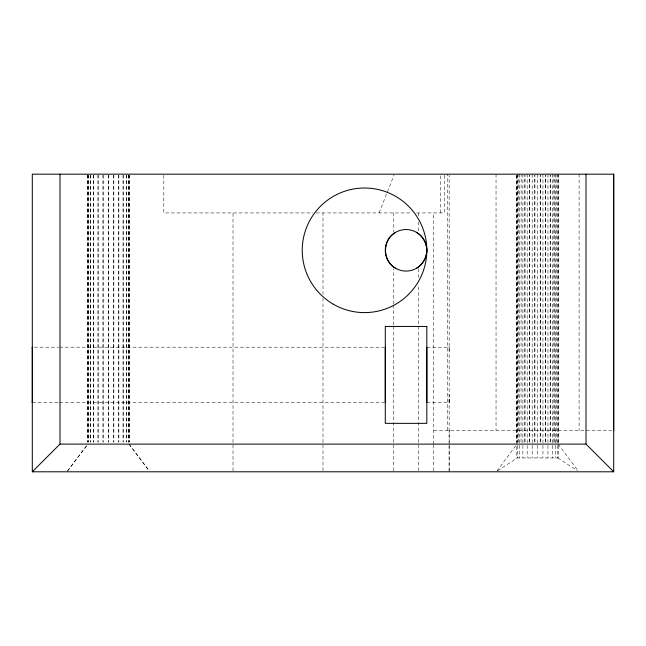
<?xml version="1.0" encoding="UTF-8"?>
<svg xmlns="http://www.w3.org/2000/svg" width="646" height="646" viewBox="0 0 646 646"><rect width="100%" height="100%" fill="white"/><g stroke="black" fill="none" stroke-linecap="round" stroke-linejoin="round"><path stroke-width="0.48" stroke-dasharray="3.23 2.42" d="M87.67 175.179L87.67 442.098L87.67 174.178M163.809 175.171L163.809 212.938L312.955 212.938M233.02 470.789L233.02 212.938M323 470.789L323 298.549M323 294.519L323 212.938M393.777 470.789L393.777 326.117M393.777 325.108L393.777 305.017M393.777 304.016L393.777 268.849M418.729 470.789L418.729 284.652M418.729 277.61L418.729 268.55M433.741 470.805L433.741 445.102M433.741 444.109L433.741 212.938M440.306 212.938L440.306 175.171M444.311 175.171L444.311 212.938L416.581 212.938M447.589 430.268L447.589 174.178M449.148 470.789L449.148 175.187M449.107 471.822L449.132 445.11M449.132 444.117L449.148 430.268M426.82 402.579L449.14 402.579L449.148 394.472M449.148 350.923L449.148 347.209L426.82 347.209M518.35 442.098L518.407 175.179M521.039 442.098L521.136 175.179M524.859 442.098L524.859 175.179M524.988 442.098L524.988 175.179M529.542 442.098L529.542 175.179M529.688 442.098L529.688 175.179M534.775 442.098L534.775 175.179M534.928 442.098L534.928 175.179M540.193 442.098L540.193 175.179M540.355 442.098L540.355 175.179M545.442 442.098L545.442 175.179M545.579 442.098L545.579 175.179M550.142 442.098L550.142 175.179M550.263 442.098L550.263 175.179M553.993 442.098L553.993 175.179M554.082 442.098L554.082 175.179M556.715 442.098L556.779 175.179M558.144 442.098L558.16 175.179M379.105 212.938L394.036 175.098M496.903 471.007L516.962 444.109M67.499 471.007L87.67 444.109M67.612 471.007L88.034 444.109M497.695 470.732L517.276 457.949M316.209 212.938L411.744 212.938M34.327 347.177L58.528 347.177M59.537 347.177L384.281 347.209M32.3 402.547L58.528 402.555M59.537 402.555L384.281 402.579M433.741 430.268L611.689 430.268M557.845 457.949L577.435 470.732M128.837 444.109L149.258 471.007M129.2 444.109L149.371 471.007M558.168 444.109L578.227 471.007M449.148 347.209L449.148 348.154M449.14 402.579L449.14 398.873M579.091 174.178L579.091 430.268M558.33 174.178L558.33 457.949L516.8 457.949L516.8 174.178M557.619 174.178L557.619 457.949M555.544 174.178L555.544 457.949M552.249 174.178L552.249 457.949M547.945 174.178L547.945 457.949M542.939 174.178L542.939 457.949M537.561 174.178L537.561 457.949M532.191 174.178L532.191 457.949M527.184 174.178L527.184 457.949M522.88 174.178L522.88 457.949M519.586 174.178L519.586 457.949M517.511 174.178L517.511 457.949M496.039 174.178L496.039 430.268M418.729 212.938L418.729 215.958M418.729 222.006L418.729 232.075M393.777 212.938L393.777 231.809M88.381 175.179L88.381 442.098L88.381 175.179M90.456 175.179L90.456 442.098L90.456 175.179M93.751 175.179L93.751 442.098L93.751 175.179M98.055 175.179L98.055 442.098L98.055 175.179M103.061 175.179L103.061 442.098L103.061 175.179M108.439 175.179L108.439 442.098L108.439 175.179M113.809 175.179L113.809 442.098L113.809 175.179M118.816 175.179L118.816 442.098L118.816 175.179M123.12 175.179L123.12 442.098L123.12 175.179M126.422 175.179L126.414 442.098L126.414 175.179M128.489 175.179L128.489 442.098L128.489 175.179M129.2 175.179L129.2 442.098L129.2 175.179M516.97 175.179L516.97 442.098L516.986 175.179"/><path stroke-width="0.97" d="M385.291 402.579L385.291 347.209M426.82 402.579L426.82 347.209M613.7 430.268L613.7 174.178L32.3 174.178L32.3 471.798L613.7 471.798L613.7 174.178M32.3 471.798L59.989 444.109L59.989 174.178M416.436 268.3C422.71 264.537 426.699 257.625 426.82 250.317A20.761 20.761 0 0 0 395.675 232.326C382.157 239.609 382.149 261.024 395.675 268.3A20.761 20.761 0 0 0 426.82 250.309C426.699 243.001 422.71 236.097 416.436 232.334M59.989 444.109L586.011 444.109L613.7 471.798M32.308 348.121L32.308 347.177L32.3 402.547L32.3 401.61M586.011 174.178L586.011 444.109M395.675 268.292A20.761 20.761 0 0 1 395.675 232.326M426.82 326.448L385.291 326.448L385.291 423.348L426.82 423.348L426.82 326.448M333.384 304.258A62.291 62.291 0 0 0 426.82 250.309A62.291 62.291 0 0 0 333.384 196.36A62.291 62.291 0 0 0 333.384 304.258"/></g></svg>
